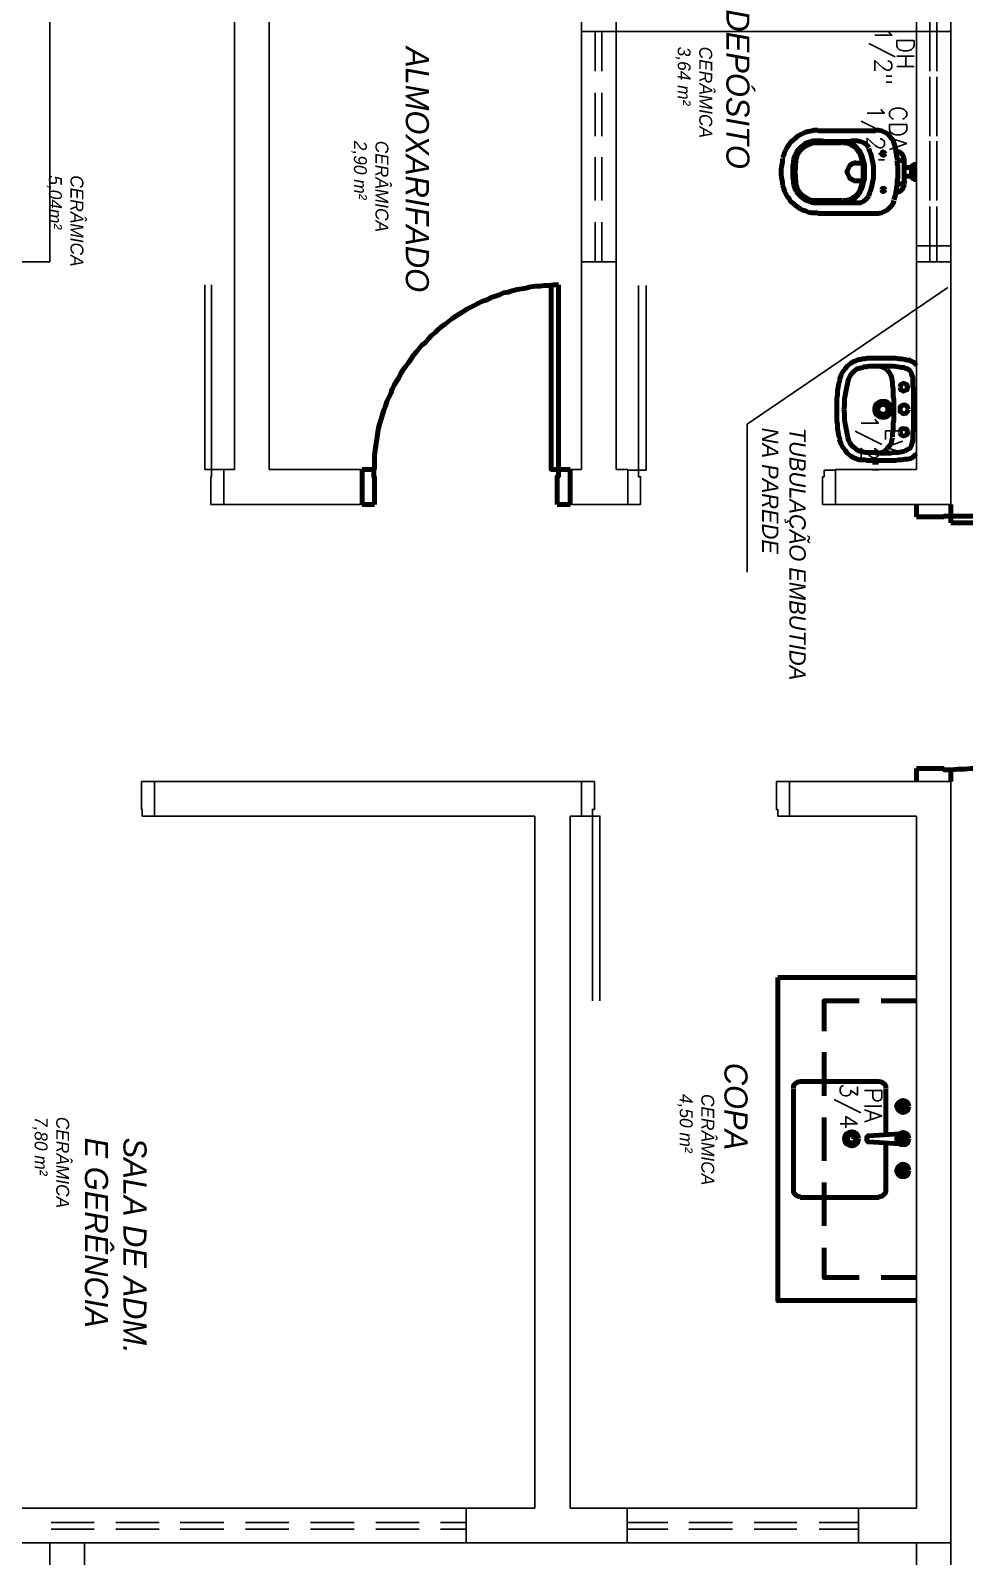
# Model space of a CAD drawing. Header units: millimetres. Extents: x 2273 to 2522, y 1034 to 1187.
# Drawn here: x 2410.67 to 2414.71, y 1168.56 to 1175.18 of the extents above; entities that cross this region are included whole.
import ezdxf

# ---------------------------------------------------------------- set-up
doc = ezdxf.new("R2010")
doc.units = ezdxf.units.MM
doc.layers.add('DIVERSOS', color=252, linetype='Continuous')
doc.layers.add('LAYER8', color=8, linetype='Continuous')
doc.layers.add('PAREDES', color=4, linetype='Continuous', lineweight=100)
doc.styles.add('Romans', font='romans.shx')
doc.styles.get("Standard").update_dxf_attribs({"font": 'arial.ttf'})

# ---------------------------------------------------------------- blocks, each defined once
blk = doc.blocks.new('L')
at = {"layer": 'PAREDES', "color": 0, "linetype": 'Continuous'}
for points in [[(72.9505, 163.4392), (72.9505, 163.4186), (72.9534, 163.398), (72.9534, 163.3775), (72.9564, 163.3598), (72.9564, 163.3392), (72.9593, 163.3186), (72.9652, 163.298), (72.9681, 163.2804), (72.9711, 163.2598), (72.977, 163.2392), (72.9828, 163.2216), (72.9858, 163.201), (72.9946, 163.1833), (73.0005, 163.1657), (73.0064, 163.148), (73.0152, 163.1304), (73.0211, 163.1098), (73.0299, 163.0922), (73.0387, 163.0775), (73.0475, 163.0598), (73.0564, 163.0422), (73.0681, 163.0245), (73.077, 163.0098), (73.0887, 162.9922), (73.0975, 162.9775), (73.1093, 162.9627), (73.1211, 162.948), (73.1328, 162.9304), (73.1475, 162.9157), (73.1593, 162.9039), (73.1711, 162.8892), (73.1858, 162.8745), (73.2005, 162.8627), (73.2123, 162.848), (73.227, 162.8363), (73.2417, 162.8245), (73.2564, 162.8098), (73.2711, 162.801), (73.2887, 162.7892), (73.3034, 162.7775), (73.3211, 162.7657), (73.3358, 162.7569), (73.3534, 162.748), (73.3711, 162.7363), (73.3858, 162.7275), (73.4034, 162.7186), (73.4211, 162.7127), (73.4387, 162.7039), (73.4564, 162.6951), (73.477, 162.6892), (73.4946, 162.6833), (73.5123, 162.6775), (73.5328, 162.6716), (73.5505, 162.6657), (73.5711, 162.6598), (73.5887, 162.6569), (73.6093, 162.6539), (73.6299, 162.651), (73.6475, 162.648), (73.6681, 162.6451), (73.6887, 162.6422), (73.7093, 162.6422), (73.7299, 162.6422), (73.7505, 162.6422)], [(73.9034, 163.4333), (73.7828, 163.4333), (73.7828, 163.4392), (73.7505, 163.4392), (73.7505, 163.4069), (72.9505, 163.4069)], [(73.7505, 163.4392), (72.9505, 163.4392)], [(73.7505, 163.4892), (73.7505, 163.4392)], [(73.7505, 163.4892), (73.9034, 163.4892)], [(73.9034, 163.4892), (73.9034, 163.4333)], [(73.9034, 162.6422), (73.7828, 162.6422), (73.7828, 162.6392), (73.7505, 162.6392)], [(73.7505, 162.5892), (73.7505, 162.6392)], [(73.9034, 162.5892), (73.9034, 162.6422)], [(73.7505, 162.5892), (73.9034, 162.5892)]]:
    blk.add_lwpolyline(points, dxfattribs=at)
blk = doc.blocks.new('MMM')
at = {"layer": 'PAREDES', "color": 0, "linetype": 'Continuous'}
for points in [[(77.3534, 164.9892), (77.3534, 164.3892), (75.9534, 164.3892)], [(75.9534, 164.3892), (75.9534, 164.9892)], [(76.0534, 164.9892), (76.0534, 164.8363)], [(76.5123, 164.9569), (76.5005, 164.9539), (76.4946, 164.951), (76.4887, 164.9422), (76.4858, 164.9304), (76.4887, 164.9216), (76.4946, 164.9127), (76.5005, 164.9069), (76.5123, 164.9039), (76.5211, 164.9069), (76.5299, 164.9127), (76.5358, 164.9216), (76.5387, 164.9304), (76.5358, 164.9422), (76.5299, 164.951), (76.5211, 164.9539), (76.5123, 164.9569)], [(76.4975, 164.9069), (76.5034, 164.9186), (76.5064, 164.9304), (76.5034, 164.9422), (76.4975, 164.9539)], [(76.527, 164.9539), (76.5211, 164.9422), (76.5181, 164.9304), (76.5211, 164.9186), (76.527, 164.9069)], [(76.6505, 164.9569), (76.6417, 164.9539), (76.6328, 164.951), (76.627, 164.9422), (76.624, 164.9304), (76.627, 164.9216), (76.6328, 164.9127), (76.6417, 164.9069), (76.6505, 164.9039), (76.6623, 164.9069), (76.6711, 164.9127), (76.677, 164.9216), (76.677, 164.9304), (76.677, 164.9422), (76.6711, 164.951), (76.6623, 164.9539), (76.6505, 164.9569)], [(76.6358, 164.9069), (76.6417, 164.9186), (76.6446, 164.9304), (76.6417, 164.9422), (76.6358, 164.9539)], [(76.6652, 164.9539), (76.6593, 164.9422), (76.6564, 164.9304), (76.6593, 164.9186), (76.6652, 164.9069)], [(76.7887, 164.9569), (76.7799, 164.9539), (76.7711, 164.951), (76.7652, 164.9422), (76.7623, 164.9304), (76.7652, 164.9216), (76.7711, 164.9127), (76.7799, 164.9069), (76.7887, 164.9039), (76.8005, 164.9069), (76.8093, 164.9127), (76.8152, 164.9216), (76.8152, 164.9304), (76.8152, 164.9422), (76.8093, 164.951), (76.8005, 164.9539), (76.7887, 164.9569)], [(76.777, 164.9069), (76.7828, 164.9186), (76.7828, 164.9304), (76.7828, 164.9422), (76.777, 164.9539)], [(76.8034, 164.9539), (76.7975, 164.9422), (76.7946, 164.9304), (76.7975, 164.9186), (76.8034, 164.9069)], [(77.2534, 164.8363), (77.2534, 164.9892)], [(76.6299, 164.9157), (76.6387, 164.7833)], [(76.674, 164.9157), (76.6652, 164.7833)], [(76.674, 164.9186), (76.674, 164.9186)], [(76.4328, 164.8569), (76.4211, 164.8569), (76.4123, 164.848), (76.4064, 164.8392), (76.4034, 164.8275)], [(76.4034, 164.4863), (76.4034, 164.8275)], [(76.4358, 164.8569), (76.6328, 164.8569)], [(76.6711, 164.8569), (76.874, 164.8569)], [(76.9034, 164.8275), (76.9005, 164.8392), (76.8946, 164.848), (76.8828, 164.8569), (76.8711, 164.8569)], [(76.9064, 164.4863), (76.9064, 164.8275)], [(76.6387, 164.7863), (76.6387, 164.7804), (76.6446, 164.7745), (76.6534, 164.7745), (76.6593, 164.7745), (76.6652, 164.7804), (76.6652, 164.7863)], [(76.0534, 164.7422), (76.0534, 164.5892), (76.1858, 164.5892)], [(76.6505, 164.7392), (76.6387, 164.7363), (76.6299, 164.7304), (76.624, 164.7216), (76.6211, 164.7098), (76.624, 164.698), (76.6299, 164.6863), (76.6387, 164.6804), (76.6505, 164.6775), (76.6652, 164.6804), (76.674, 164.6863), (76.6799, 164.698), (76.6828, 164.7098), (76.6799, 164.7216), (76.674, 164.7304), (76.6652, 164.7363), (76.6505, 164.7392)], [(76.6505, 164.7275), (76.6446, 164.7245), (76.6387, 164.7216), (76.6358, 164.7157), (76.6328, 164.7098), (76.6358, 164.701), (76.6387, 164.6951), (76.6446, 164.6922), (76.6505, 164.6892), (76.6593, 164.6922), (76.6652, 164.6951), (76.6681, 164.701), (76.6711, 164.7098), (76.6681, 164.7157), (76.6652, 164.7216), (76.6593, 164.7245), (76.6505, 164.7275)], [(77.124, 164.5892), (77.2534, 164.5892), (77.2534, 164.7422)], [(76.277, 164.5892), (76.4652, 164.5892)], [(76.5593, 164.5892), (76.7475, 164.5892)], [(76.8417, 164.5892), (77.0299, 164.5892)], [(76.4034, 164.4863), (76.4064, 164.4745), (76.4123, 164.4657), (76.4211, 164.4569), (76.4328, 164.4569)], [(76.8711, 164.4569), (76.8828, 164.4569), (76.8946, 164.4657), (76.9005, 164.4745), (76.9034, 164.4863)], [(76.4358, 164.4569), (76.874, 164.4569)]]:
    blk.add_lwpolyline(points, dxfattribs=at)
blk = doc.blocks.new('GHJ')
at = {"layer": 'PAREDES', "color": 0, "linetype": 'Continuous'}
for points in [[(75.0534, 165.1422), (75.0505, 165.1686), (75.0505, 165.198), (75.0475, 165.2245), (75.0475, 165.2539), (75.0446, 165.2804), (75.0387, 165.3069), (75.0358, 165.3363), (75.0299, 165.3627), (75.024, 165.3892), (75.0181, 165.4157), (75.0093, 165.4422), (75.0034, 165.4686), (74.9946, 165.4922), (74.9858, 165.5186), (74.977, 165.5451), (74.9652, 165.5686), (74.9534, 165.5922), (74.9446, 165.6186), (74.9328, 165.6422), (74.9181, 165.6657), (74.9064, 165.6892), (74.8917, 165.7098), (74.8799, 165.7333), (74.8652, 165.7569), (74.8475, 165.7775), (74.8328, 165.798), (74.8181, 165.8186), (74.8005, 165.8392), (74.7828, 165.8598), (74.7652, 165.8804), (74.7475, 165.901), (74.7299, 165.9186), (74.7123, 165.9363), (74.6917, 165.9539), (74.6711, 165.9716), (74.6505, 165.9892), (74.6299, 166.0069), (74.6093, 166.0216), (74.5887, 166.0392), (74.5681, 166.0539), (74.5446, 166.0686), (74.5211, 166.0804), (74.5005, 166.0951), (74.477, 166.1069), (74.4534, 166.1216), (74.4299, 166.1333), (74.4034, 166.1422), (74.3799, 166.1539), (74.3564, 166.1657), (74.3299, 166.1745), (74.3034, 166.1833), (74.2799, 166.1922), (74.2534, 166.198), (74.227, 166.2069), (74.2005, 166.2127), (74.174, 166.2186), (74.1475, 166.2245), (74.1181, 166.2275), (74.0917, 166.2333), (74.0652, 166.2363), (74.0358, 166.2363), (74.0093, 166.2392), (73.9799, 166.2392), (73.9505, 166.2422)], [(73.9828, 165.1392), (73.9534, 165.1392), (73.9534, 166.2392)], [(73.9828, 165.1392), (73.9828, 166.2392)], [(73.9564, 165.1098), (73.9534, 165.1098), (73.9534, 165.1392), (73.9034, 165.1392)], [(73.9564, 164.9892), (73.9564, 165.1098)], [(75.1034, 165.1392), (75.0534, 165.1392), (75.0534, 165.1098), (75.0475, 165.1098)], [(75.0475, 164.9892), (75.0475, 165.1098)], [(73.9034, 164.9892), (73.9564, 164.9892)], [(75.1034, 164.9892), (75.0475, 164.9892)]]:
    blk.add_lwpolyline(points, dxfattribs=at)
blk = doc.blocks.new('TR')
at = {"layer": 'PAREDES', "color": 0, "linetype": 'Continuous'}
for points in [[(73.277, 164.9657), (73.277, 164.951), (73.274, 164.9392), (73.2711, 164.9245), (73.2711, 164.9127), (73.2681, 164.898), (73.2681, 164.8863), (73.2681, 164.8716), (73.2681, 164.8598), (73.2681, 164.8451), (73.2681, 164.8304), (73.2681, 164.8186), (73.2681, 164.8039), (73.2681, 164.7922), (73.2681, 164.7775), (73.2711, 164.7657), (73.2711, 164.751)], [(73.3005, 164.9892), (73.2917, 164.9833), (73.2858, 164.9775), (73.2828, 164.9716), (73.2799, 164.9627)], [(73.3475, 164.9716), (73.3358, 164.9686), (73.324, 164.9627), (73.3152, 164.951), (73.3123, 164.9392)], [(73.4917, 164.9775), (73.4799, 164.9775), (73.4711, 164.9775), (73.4623, 164.9775), (73.4534, 164.9775), (73.4446, 164.9775), (73.4358, 164.9775), (73.427, 164.9775), (73.4181, 164.9775), (73.4093, 164.9775), (73.4005, 164.9775), (73.3917, 164.9745), (73.3828, 164.9745), (73.374, 164.9745), (73.3623, 164.9745), (73.3534, 164.9745), (73.3446, 164.9716)], [(73.3946, 164.9186), (73.4064, 164.9216), (73.4123, 164.9333), (73.4064, 164.948), (73.3946, 164.951), (73.3828, 164.948), (73.377, 164.9333), (73.3828, 164.9216), (73.3946, 164.9186)], [(73.4917, 164.9539), (73.4799, 164.951), (73.474, 164.9451), (73.4711, 164.9363), (73.474, 164.9275), (73.4799, 164.9186), (73.4917, 164.9186)], [(73.6358, 164.9716), (73.627, 164.9745), (73.6181, 164.9745), (73.6064, 164.9745), (73.5975, 164.9745), (73.5887, 164.9745), (73.5799, 164.9775), (73.5711, 164.9775), (73.5623, 164.9775), (73.5534, 164.9775), (73.5446, 164.9775), (73.5358, 164.9775), (73.527, 164.9775), (73.5181, 164.9775), (73.5093, 164.9775), (73.5005, 164.9775), (73.4917, 164.9775)], [(73.4917, 164.9186), (73.5005, 164.9186), (73.5064, 164.9275), (73.5093, 164.9363), (73.5064, 164.9451), (73.5005, 164.951), (73.4917, 164.9539)], [(73.5917, 164.9186), (73.6005, 164.9216), (73.6064, 164.9333), (73.6005, 164.948), (73.5917, 164.951), (73.577, 164.948), (73.574, 164.9333), (73.577, 164.9216), (73.5917, 164.9186)], [(73.6711, 164.9392), (73.6652, 164.951), (73.6593, 164.9627), (73.6475, 164.9686), (73.6358, 164.9716)], [(73.7034, 164.9627), (73.7005, 164.9716), (73.6946, 164.9775), (73.6887, 164.9833), (73.6828, 164.9892)], [(73.7093, 164.751), (73.7093, 164.7657), (73.7123, 164.7775), (73.7123, 164.7922), (73.7123, 164.8039), (73.7123, 164.8186), (73.7123, 164.8304), (73.7123, 164.8451), (73.7123, 164.8598), (73.7123, 164.8716), (73.7123, 164.8863), (73.7123, 164.898), (73.7093, 164.9127), (73.7093, 164.9245), (73.7064, 164.9392), (73.7064, 164.951), (73.7034, 164.9657)], [(73.3093, 164.9392), (73.3093, 164.9245), (73.3064, 164.9098), (73.3034, 164.8922), (73.3034, 164.8775), (73.3034, 164.8627), (73.3034, 164.8451), (73.3034, 164.8304), (73.3034, 164.8157)], [(73.3711, 164.8863), (73.3564, 164.8833), (73.3446, 164.8804), (73.3299, 164.8716), (73.3211, 164.8627)], [(73.4917, 164.8922), (73.477, 164.8922), (73.4623, 164.8922), (73.4475, 164.8922), (73.4328, 164.8892), (73.4181, 164.8892), (73.4034, 164.8892), (73.3858, 164.8863), (73.3711, 164.8863)], [(73.4917, 164.8804), (73.4799, 164.8775), (73.474, 164.8745), (73.4652, 164.8686), (73.4593, 164.8627), (73.4564, 164.8539), (73.4564, 164.8451), (73.4564, 164.8363), (73.4593, 164.8275), (73.4652, 164.8186), (73.474, 164.8127), (73.4799, 164.8098), (73.4917, 164.8098)], [(73.6093, 164.8863), (73.5946, 164.8863), (73.5799, 164.8892), (73.5652, 164.8892), (73.5505, 164.8892), (73.5358, 164.8922), (73.5211, 164.8922), (73.5064, 164.8922), (73.4917, 164.8922)], [(73.4917, 164.8098), (73.5005, 164.8098), (73.5064, 164.8127), (73.5152, 164.8186), (73.5211, 164.8275), (73.524, 164.8363), (73.524, 164.8451), (73.524, 164.8539), (73.5211, 164.8627), (73.5152, 164.8686), (73.5064, 164.8745), (73.5005, 164.8775), (73.4917, 164.8804)], [(73.6593, 164.8627), (73.6505, 164.8716), (73.6387, 164.8804), (73.624, 164.8833), (73.6123, 164.8863)], [(73.677, 164.8127), (73.6799, 164.8304), (73.6799, 164.8451), (73.6799, 164.8598), (73.6799, 164.8775), (73.677, 164.8922), (73.677, 164.9098), (73.674, 164.9245), (73.6711, 164.9392)], [(73.3181, 164.8627), (73.3123, 164.851), (73.3064, 164.8392), (73.3034, 164.8275), (73.3034, 164.8127)], [(73.4917, 164.8657), (73.4828, 164.8657), (73.474, 164.8598), (73.4711, 164.8539), (73.4681, 164.8451), (73.4711, 164.8363), (73.474, 164.8275), (73.4828, 164.8245), (73.4917, 164.8216)], [(73.4917, 164.8216), (73.4975, 164.8245), (73.5064, 164.8275), (73.5093, 164.8363), (73.5123, 164.8451), (73.5093, 164.8539), (73.5064, 164.8598), (73.4975, 164.8657), (73.4917, 164.8657)], [(73.6799, 164.8127), (73.6799, 164.8275), (73.677, 164.8392), (73.6711, 164.851), (73.6623, 164.8627)], [(73.274, 164.751), (73.274, 164.7422), (73.277, 164.7333), (73.2799, 164.7275), (73.2828, 164.7186), (73.2917, 164.7039), (73.3034, 164.6892), (73.3152, 164.6804), (73.3299, 164.6686), (73.3387, 164.6657), (73.3446, 164.6627), (73.3534, 164.6598), (73.3623, 164.6569)], [(73.3034, 164.8127), (73.3034, 164.798), (73.3034, 164.7833), (73.3064, 164.7716), (73.3064, 164.7569)], [(73.3093, 164.7569), (73.3123, 164.7451), (73.3152, 164.7333), (73.3211, 164.7245), (73.3299, 164.7157), (73.3387, 164.7069), (73.3475, 164.701), (73.3593, 164.6951), (73.3711, 164.6922)], [(73.6123, 164.6922), (73.624, 164.6951), (73.6358, 164.701), (73.6446, 164.7069), (73.6534, 164.7157), (73.6593, 164.7245), (73.6681, 164.7333), (73.6711, 164.7451), (73.674, 164.7569)], [(73.6211, 164.6569), (73.6299, 164.6598), (73.6387, 164.6627), (73.6446, 164.6657), (73.6534, 164.6686), (73.6681, 164.6804), (73.6799, 164.6892), (73.6917, 164.7039), (73.7005, 164.7186), (73.7034, 164.7275), (73.7064, 164.7333), (73.7093, 164.7422), (73.7093, 164.751)], [(73.674, 164.7569), (73.677, 164.7686), (73.677, 164.7833), (73.677, 164.798), (73.677, 164.8127)], [(73.3711, 164.6922), (73.3858, 164.6892), (73.4005, 164.6863), (73.4152, 164.6833), (73.4299, 164.6804), (73.4446, 164.6775), (73.4623, 164.6775), (73.477, 164.6775), (73.4917, 164.6745)], [(73.4917, 164.6745), (73.5064, 164.6775), (73.5211, 164.6775), (73.5358, 164.6775), (73.5534, 164.6804), (73.5681, 164.6833), (73.5828, 164.6863), (73.5975, 164.6892), (73.6123, 164.6922)], [(73.3623, 164.6598), (73.377, 164.6539), (73.3946, 164.651), (73.4093, 164.648), (73.427, 164.648), (73.4417, 164.6451), (73.4593, 164.6451), (73.474, 164.6451), (73.4917, 164.6451)], [(73.4917, 164.6451), (73.5093, 164.6451), (73.524, 164.6451), (73.5417, 164.6451), (73.5564, 164.648), (73.574, 164.648), (73.5887, 164.651), (73.6064, 164.6539), (73.6211, 164.6598)]]:
    blk.add_lwpolyline(points, dxfattribs=at)
blk = doc.blocks.new('PIO')
at = {"layer": 'PAREDES', "color": 0, "linetype": 'Continuous'}
for points in [[(316.0633, 178.0539), (316.0633, 178.0657)], [(316.0633, 178.0569), (316.128, 178.0569)], [(316.0633, 178.0569), (316.0663, 178.0481), (316.0721, 178.0481)], [(316.0751, 178.0157), (316.0751, 178.0451), (316.1163, 178.0451)], [(316.1133, 178.0157), (316.1133, 178.0451)], [(316.1163, 178.0481), (316.1221, 178.0481), (316.1251, 178.0569)], [(316.128, 178.0539), (316.128, 178.0657)], [(316.0427, 177.9833), (316.0339, 177.9833), (316.0251, 177.9804), (316.0163, 177.9804), (316.0074, 177.9775), (315.9986, 177.9775), (315.9868, 177.9745), (315.978, 177.9716), (315.9692, 177.9686)], [(316.0427, 178.0128), (316.028, 178.0098), (316.0163, 178.0039), (316.0074, 177.9922), (316.0015, 177.9775)], [(316.1486, 178.0128), (316.0427, 178.0128)], [(316.0545, 178.0157), (316.0486, 178.0128), (316.0457, 178.0039)], [(316.0457, 177.9833), (316.0457, 178.0039)], [(316.1457, 177.9833), (316.131, 177.9833), (316.1192, 177.9863), (316.1074, 177.9863), (316.0957, 177.9863), (316.081, 177.9863), (316.0692, 177.9863), (316.0574, 177.9833), (316.0457, 177.9833)], [(316.1457, 178.0039), (316.1427, 178.0128), (316.1339, 178.0157)], [(316.2163, 177.9686), (316.2074, 177.9716), (316.1986, 177.9745), (316.1898, 177.9775), (316.181, 177.9775), (316.1721, 177.9804), (316.1633, 177.9804), (316.1515, 177.9833), (316.1427, 177.9833)], [(316.1457, 178.0039), (316.1457, 177.9833)], [(316.1868, 177.9775), (316.181, 177.9922), (316.1721, 178.0039), (316.1604, 178.0098), (316.1486, 178.0128)], [(315.9721, 177.9686), (315.9574, 177.9657), (315.9486, 177.9569), (315.9368, 177.9481), (315.928, 177.9392), (315.9221, 177.9275), (315.9163, 177.9157), (315.9133, 177.901), (315.9133, 177.8892)], [(316.0163, 177.9304), (316.0104, 177.9275), (316.0074, 177.9216), (316.0104, 177.9186), (316.0163, 177.9157)], [(316.0163, 177.9157), (316.0221, 177.9186), (316.0221, 177.9216), (316.0221, 177.9275), (316.0163, 177.9304)], [(316.1721, 177.9304), (316.1663, 177.9275), (316.1663, 177.9216), (316.1663, 177.9186), (316.1721, 177.9157)], [(316.1721, 177.9157), (316.178, 177.9186), (316.181, 177.9216), (316.178, 177.9275), (316.1721, 177.9304)], [(316.2751, 177.8892), (316.2751, 177.901), (316.2721, 177.9157), (316.2663, 177.9275), (316.2604, 177.9392), (316.2515, 177.9481), (316.2427, 177.9569), (316.231, 177.9657), (316.2192, 177.9686)], [(315.9163, 177.6392), (315.9163, 177.8892)], [(315.9898, 177.8598), (315.978, 177.851), (315.9692, 177.8392), (315.9633, 177.8245), (315.9604, 177.8098)], [(316.0957, 177.8804), (316.081, 177.8804), (316.0692, 177.8804), (316.0545, 177.8775), (316.0427, 177.8745), (316.028, 177.8716), (316.0163, 177.8686), (316.0045, 177.8628), (315.9927, 177.8598)], [(316.1986, 177.8598), (316.1868, 177.8628), (316.1721, 177.8686), (316.1604, 177.8716), (316.1486, 177.8745), (316.1339, 177.8775), (316.1221, 177.8804), (316.1074, 177.8804), (316.0957, 177.8804)], [(316.228, 177.8098), (316.228, 177.8245), (316.2221, 177.8392), (316.2104, 177.851), (316.1986, 177.8598)], [(316.2751, 177.8892), (316.2751, 177.6392)], [(315.9604, 177.6363), (315.9604, 177.6481), (315.9604, 177.6569), (315.9633, 177.6686), (315.9633, 177.6804), (315.9633, 177.6892), (315.9633, 177.701), (315.9633, 177.7128), (315.9633, 177.7216), (315.9633, 177.7333), (315.9633, 177.7451), (315.9633, 177.7539), (315.9633, 177.7657), (315.9633, 177.7775), (315.9604, 177.7863), (315.9604, 177.7981), (315.9604, 177.8098)], [(316.0163, 177.8275), (316.0045, 177.8216), (315.9957, 177.8128), (315.9839, 177.8039), (315.978, 177.7951), (315.9692, 177.7833), (315.9663, 177.7716), (315.9633, 177.7569), (315.9633, 177.7451)], [(316.0221, 177.8245), (316.0104, 177.8186), (316.0015, 177.8128), (315.9898, 177.8039), (315.9839, 177.7951), (315.978, 177.7833), (315.9721, 177.7716), (315.9692, 177.7598), (315.9692, 177.7481)], [(316.0957, 177.8422), (316.0839, 177.8422), (316.0751, 177.8422), (316.0633, 177.8422), (316.0545, 177.8392), (316.0457, 177.8363), (316.0339, 177.8333), (316.0251, 177.8304), (316.0163, 177.8275)], [(316.0574, 177.8333), (316.0398, 177.8304), (316.0221, 177.8245)], [(316.0545, 177.8069), (316.0574, 177.7981), (316.0574, 177.7922), (316.0663, 177.7775), (316.078, 177.7716), (316.0868, 177.7686), (316.0957, 177.7657), (316.1015, 177.7686), (316.1104, 177.7716), (316.1221, 177.7775), (316.131, 177.7922), (316.1339, 177.7981), (316.1339, 177.8069)], [(316.0957, 177.8363), (316.0839, 177.8363), (316.0751, 177.8363), (316.0663, 177.8363), (316.0574, 177.8333)], [(316.0574, 177.8039), (316.0574, 177.8333)], [(316.1721, 177.8275), (316.1633, 177.8304), (316.1545, 177.8333), (316.1427, 177.8363), (316.1339, 177.8392), (316.1251, 177.8422), (316.1133, 177.8422), (316.1045, 177.8422), (316.0957, 177.8422)], [(316.1339, 177.8333), (316.1221, 177.8363), (316.1133, 177.8363), (316.1045, 177.8363), (316.0957, 177.8363)], [(316.1339, 177.8333), (316.1339, 177.8039)], [(316.1663, 177.8245), (316.1486, 177.8304), (316.1339, 177.8333)], [(316.2192, 177.7481), (316.2192, 177.7598), (316.2163, 177.7716), (316.2133, 177.7833), (316.2045, 177.7951), (316.1986, 177.8039), (316.1898, 177.8128), (316.178, 177.8186), (316.1663, 177.8245)], [(316.228, 177.7451), (316.2251, 177.7569), (316.2221, 177.7716), (316.2192, 177.7833), (316.2133, 177.7951), (316.2045, 177.8039), (316.1957, 177.8128), (316.1839, 177.8216), (316.1721, 177.8275)], [(316.228, 177.8098), (316.228, 177.7981), (316.228, 177.7863), (316.228, 177.7775), (316.228, 177.7657), (316.228, 177.7539), (316.228, 177.7451), (316.228, 177.7333), (316.228, 177.7216), (316.228, 177.7128), (316.228, 177.701), (316.228, 177.6892), (316.228, 177.6804), (316.228, 177.6686), (316.228, 177.6569), (316.228, 177.6481), (316.228, 177.6363)], [(315.9692, 177.6363), (315.9692, 177.651), (315.9692, 177.6628), (315.9692, 177.6775), (315.9692, 177.6922), (315.9692, 177.7039), (315.9692, 177.7186), (315.9692, 177.7333), (315.9692, 177.7451)], [(316.2192, 177.7451), (316.2192, 177.7333), (316.2192, 177.7186), (316.2192, 177.7039), (316.2192, 177.6922), (316.2192, 177.6775), (316.2192, 177.6628), (316.2192, 177.651), (316.2192, 177.6363)], [(315.9133, 177.6392), (315.9133, 177.6245), (315.9163, 177.6128), (315.9192, 177.5981), (315.9221, 177.5863), (315.928, 177.5745), (315.9339, 177.5628), (315.9398, 177.551), (315.9486, 177.5422), (315.9574, 177.5333), (315.9663, 177.5216), (315.9751, 177.5157), (315.9868, 177.5069), (315.9986, 177.501), (316.0104, 177.4951), (316.0221, 177.4922), (316.0339, 177.4863)], [(315.9604, 177.6363), (315.9604, 177.6275), (315.9604, 177.6186), (315.9633, 177.6098), (315.9663, 177.601), (315.9692, 177.5922), (315.9721, 177.5833), (315.978, 177.5775), (315.9839, 177.5686), (315.9898, 177.5628), (315.9957, 177.5569), (316.0015, 177.551), (316.0104, 177.5481), (316.0192, 177.5422), (316.0251, 177.5392), (316.0339, 177.5363), (316.0427, 177.5333)], [(315.9692, 177.6363), (315.9692, 177.6275), (315.9692, 177.6186), (315.9751, 177.6039), (315.981, 177.5892), (315.9898, 177.5745), (316.0015, 177.5628), (316.0133, 177.5539), (316.028, 177.5481), (316.0368, 177.5451), (316.0457, 177.5422)], [(316.1427, 177.5422), (316.1515, 177.5451), (316.1604, 177.5481), (316.1751, 177.5539), (316.1868, 177.5628), (316.1986, 177.5745), (316.2074, 177.5892), (316.2163, 177.6039), (316.2192, 177.6186), (316.2192, 177.6275), (316.2192, 177.6363)], [(316.1457, 177.5333), (316.1545, 177.5363), (316.1633, 177.5392), (316.1721, 177.5422), (316.178, 177.5481), (316.1868, 177.551), (316.1927, 177.5569), (316.1986, 177.5628), (316.2045, 177.5686), (316.2104, 177.5775), (316.2163, 177.5833), (316.2192, 177.5922), (316.2221, 177.601), (316.2251, 177.6098), (316.228, 177.6186), (316.228, 177.6275), (316.228, 177.6363)], [(316.1515, 177.4863), (316.1663, 177.4922), (316.178, 177.4951), (316.1898, 177.501), (316.2015, 177.5069), (316.2104, 177.5157), (316.2221, 177.5216), (316.231, 177.5333), (316.2398, 177.5422), (316.2457, 177.551), (316.2545, 177.5628), (316.2604, 177.5745), (316.2633, 177.5863), (316.2692, 177.5981), (316.2721, 177.6128), (316.2721, 177.6245), (316.2721, 177.6392)], [(316.0427, 177.5333), (316.0574, 177.5333), (316.0692, 177.5304), (316.081, 177.5304), (316.0957, 177.5304)], [(316.0457, 177.5451), (316.0574, 177.5422), (316.0692, 177.5422), (316.081, 177.5422), (316.0957, 177.5392)], [(316.0957, 177.5392), (316.1074, 177.5422), (316.1192, 177.5422), (316.131, 177.5422), (316.1427, 177.5451)], [(316.0957, 177.5304), (316.1074, 177.5304), (316.1192, 177.5304), (316.1339, 177.5333), (316.1457, 177.5333)], [(316.0368, 177.4863), (316.0515, 177.4863), (316.0663, 177.4833), (316.081, 177.4804), (316.0957, 177.4804), (316.1104, 177.4804), (316.1251, 177.4833), (316.1398, 177.4863), (316.1515, 177.4863)]]:
    blk.add_lwpolyline(points, dxfattribs=at)

msp = doc.modelspace()

# ---------------------------------------------------------------- linework, layer by layer
at = {"layer": 'LAYER8', "linetype": 'ByBlock'}
for p, q in [((2413.2048, 1175.1713), (2413.0548, 1175.1713)), ((2413.2048, 1174.1743), (2413.0548, 1174.1743))]:
    msp.add_line(p, q, dxfattribs=at)
at = {"layer": 'LAYER8', "color": 0, "linetype": 'ByBlock'}
for p, q in [((2414.6548, 1175.1713), (2414.5048, 1175.1713)), ((2414.6548, 1174.1743), (2414.5048, 1174.1743)), ((2412.5548, 1168.6213), (2412.5548, 1168.7713))]:
    msp.add_line(p, q, dxfattribs=at)
at = {"layer": 'LAYER8', "linetype": 'Continuous'}
for p, q in [((2414.6548, 1174.2434), (2414.5048, 1174.2434)), ((2413.2548, 1173.2743), (2413.2548, 1173.1213)), ((2414.1548, 1173.2743), (2414.1548, 1173.1213))]:
    msp.add_line(p, q, dxfattribs=at)
at = {"layer": 'LAYER8', "color": 0, "linetype": 'Continuous'}
for p, q in [((2413.7713, 1173.4699), (2414.6418, 1174.0629)), ((2413.7713, 1172.8289), (2413.7713, 1173.4699))]:
    msp.add_line(p, q, dxfattribs=at)
at = {"layer": 'LAYER8', "linetype": 'Continuous'}
for points in [[(2414.6548, 1177.0243), (2414.6548, 1173.1213)], [(2411.5519, 1173.2743), (2411.5519, 1176.8743)], [(2413.2048, 1173.2743), (2413.2048, 1176.0743)], [(2414.5048, 1176.0743), (2414.5048, 1173.2743)], [(2411.7019, 1173.2743), (2411.7019, 1175.4243)], [(2413.0548, 1173.2743), (2413.0548, 1175.4243)], [(2414.5637, 1175.2404), (2414.5637, 1175.0699)], [(2414.5931, 1175.2404), (2414.5931, 1175.0699)], [(2414.5637, 1174.9757), (2414.5637, 1174.7875)], [(2414.5931, 1174.9757), (2414.5931, 1174.7875)], [(2414.5637, 1174.6963), (2414.5637, 1174.5081)], [(2414.5931, 1174.6963), (2414.5931, 1174.5081)], [(2414.5637, 1174.414), (2414.5637, 1174.2434)], [(2414.5931, 1174.414), (2414.5931, 1174.2434)], [(2411.449, 1173.1213), (2411.449, 1173.2419), (2411.4519, 1173.2419), (2411.4519, 1173.2743), (2411.4225, 1173.2743), (2411.4225, 1174.0743)], [(2411.4519, 1173.2743), (2411.4519, 1174.0743)], [(2412.949, 1173.1213), (2412.949, 1173.2419), (2412.9548, 1173.2419), (2412.9548, 1173.2743), (2412.9225, 1173.2743), (2412.9225, 1174.0743)], [(2412.9548, 1173.2743), (2412.9548, 1174.0743)], [(2413.3107, 1173.1213), (2413.3107, 1173.2419), (2413.3019, 1173.2419), (2413.3019, 1173.2713), (2413.3342, 1173.2713), (2413.3342, 1174.0713)], [(2413.3019, 1173.2713), (2413.3019, 1174.0713)], [(2411.5048, 1173.2743), (2411.4519, 1173.2743)], [(2411.5519, 1173.2743), (2411.5048, 1173.2743)], [(2411.5048, 1173.2743), (2411.5048, 1173.1213)], [(2412.1048, 1173.2743), (2411.7019, 1173.2743)], [(2413.0048, 1173.2743), (2412.9548, 1173.2743)], [(2413.0548, 1173.2743), (2413.0048, 1173.2743)], [(2413.0048, 1173.2743), (2413.0048, 1173.1213)], [(2413.2548, 1173.2743), (2413.2048, 1173.2743)], [(2413.2548, 1173.2713), (2413.3019, 1173.2713)], [(2414.099, 1173.1213), (2414.099, 1173.2419), (2414.1048, 1173.2419), (2414.1048, 1173.2713)], [(2414.1548, 1173.2713), (2414.1048, 1173.2713)], [(2414.5048, 1173.2743), (2414.1548, 1173.2743)], [(2411.5048, 1173.1213), (2411.449, 1173.1213)], [(2412.1048, 1173.1213), (2411.5048, 1173.1213)], [(2413.0048, 1173.1213), (2412.949, 1173.1213)], [(2413.2548, 1173.1213), (2413.0048, 1173.1213)], [(2413.2548, 1173.1213), (2413.3107, 1173.1213)], [(2414.1548, 1173.1213), (2414.099, 1173.1213)], [(2414.6548, 1173.1213), (2414.1548, 1173.1213)], [(2411.2048, 1171.9213), (2411.149, 1171.9213)], [(2411.149, 1171.9213), (2411.149, 1171.8007), (2411.1519, 1171.8007), (2411.1519, 1171.7713)], [(2413.0548, 1171.9213), (2411.2048, 1171.9213)], [(2411.2048, 1171.7713), (2411.2048, 1171.9213)], [(2413.0548, 1171.7713), (2413.0548, 1171.9213)], [(2413.0548, 1171.9213), (2413.1107, 1171.9213)], [(2413.1107, 1171.9213), (2413.1107, 1171.8007), (2413.1019, 1171.8007), (2413.1019, 1171.7713), (2413.1342, 1171.7713), (2413.1342, 1170.9713)], [(2413.9548, 1171.9213), (2413.899, 1171.9213)], [(2413.899, 1171.9213), (2413.899, 1171.8007), (2413.9048, 1171.8007), (2413.9048, 1171.7713)], [(2414.6548, 1171.9213), (2413.9548, 1171.9213)], [(2413.9548, 1171.9213), (2413.9548, 1171.7713)], [(2414.6548, 1171.9213), (2414.6548, 1168.6213)], [(2411.2048, 1171.7713), (2411.1519, 1171.7713)], [(2412.8519, 1171.7713), (2411.2048, 1171.7713)], [(2412.8519, 1171.7713), (2412.8519, 1168.7713)], [(2413.0048, 1171.7713), (2413.0048, 1168.7713)], [(2413.0548, 1171.7713), (2413.0048, 1171.7713)], [(2413.0548, 1171.7713), (2413.1019, 1171.7713)], [(2413.1019, 1171.7713), (2413.1019, 1170.9713)], [(2413.9548, 1171.7713), (2413.9048, 1171.7713)], [(2414.5048, 1171.7713), (2413.9548, 1171.7713)], [(2414.5048, 1171.7713), (2414.5048, 1168.7713)], [(2412.8519, 1168.7713), (2410.2519, 1168.7713)], [(2414.5048, 1168.7713), (2413.0048, 1168.7713)], [(2414.6548, 1168.6213), (2410.1019, 1168.6213)], [(2410.7519, 1164.8684), (2410.7519, 1168.6213)], [(2410.9019, 1165.0184), (2410.9019, 1168.6213)], [(2414.5048, 1166.2684), (2414.5048, 1168.6213)], [(2414.6548, 1166.2684), (2414.6548, 1168.6213)]]:
    msp.add_lwpolyline(points, dxfattribs=at)
at = {"layer": 'LAYER8', "color": 0, "linetype": 'Continuous'}
for points in [[(2410.7519, 1176.8743), (2410.7519, 1174.1743)], [(2413.1137, 1175.0007), (2413.1137, 1175.1713)], [(2413.1431, 1175.0007), (2413.1431, 1175.1713)], [(2414.5048, 1175.1713), (2413.2048, 1175.1713)], [(2414.5637, 1175.0007), (2414.5637, 1175.1713)], [(2414.5931, 1175.0007), (2414.5931, 1175.1713)], [(2413.1137, 1174.7184), (2413.1137, 1174.9066)], [(2413.1431, 1174.7184), (2413.1431, 1174.9066)], [(2414.5637, 1174.7184), (2414.5637, 1174.9066)], [(2414.5931, 1174.7184), (2414.5931, 1174.9066)], [(2413.1137, 1174.439), (2413.1137, 1174.6272)], [(2413.1431, 1174.439), (2413.1431, 1174.6272)], [(2414.5637, 1174.439), (2414.5637, 1174.6272)], [(2414.5931, 1174.439), (2414.5931, 1174.6272)], [(2413.1137, 1174.1743), (2413.1137, 1174.3449)], [(2413.1431, 1174.1743), (2413.1431, 1174.3449)], [(2414.5637, 1174.1743), (2414.5637, 1174.3449)], [(2414.5931, 1174.1743), (2414.5931, 1174.3449)], [(2410.7519, 1174.1743), (2410.1519, 1174.1743)], [(2412.1048, 1173.2743), (2412.1548, 1173.2743)], [(2412.1048, 1173.2743), (2412.1048, 1173.1213)], [(2412.1578, 1173.1213), (2412.1578, 1173.2419), (2412.1548, 1173.2419), (2412.1548, 1173.2743)], [(2412.1048, 1173.1213), (2412.1578, 1173.1213)], [(2413.4284, 1168.6213), (2413.2519, 1168.6213), (2413.2519, 1168.7713), (2413.4284, 1168.7713)], [(2414.0842, 1168.7713), (2414.2548, 1168.7713), (2414.2548, 1168.6213)], [(2410.9431, 1168.7096), (2410.7578, 1168.7096)], [(2410.9431, 1168.6802), (2410.7578, 1168.6802)], [(2411.2254, 1168.7096), (2411.0372, 1168.7096)], [(2411.2254, 1168.6802), (2411.0372, 1168.6802)], [(2411.5048, 1168.7096), (2411.3166, 1168.7096)], [(2411.5048, 1168.6802), (2411.3166, 1168.6802)], [(2411.7872, 1168.7096), (2411.599, 1168.7096)], [(2411.7872, 1168.6802), (2411.599, 1168.6802)], [(2412.0695, 1168.7096), (2411.8813, 1168.7096)], [(2412.0695, 1168.6802), (2411.8813, 1168.6802)], [(2412.3519, 1168.7096), (2412.1637, 1168.7096)], [(2412.3519, 1168.6802), (2412.1637, 1168.6802)], [(2412.5548, 1168.7096), (2412.4431, 1168.7096)], [(2412.5548, 1168.6802), (2412.4431, 1168.6802)], [(2413.4284, 1168.7096), (2413.2519, 1168.7096)], [(2413.4284, 1168.6802), (2413.2519, 1168.6802)], [(2413.7078, 1168.7096), (2413.5195, 1168.7096)], [(2413.7078, 1168.6802), (2413.5195, 1168.6802)], [(2413.9872, 1168.7096), (2413.8019, 1168.7096)], [(2413.9872, 1168.6802), (2413.8019, 1168.6802)], [(2414.2548, 1168.7096), (2414.0842, 1168.7096)], [(2414.2548, 1168.6802), (2414.0842, 1168.6802)], [(2414.2548, 1168.6213), (2414.0842, 1168.6213)]]:
    msp.add_lwpolyline(points, dxfattribs=at)

# ---------------------------------------------------------------- block references
at = {"layer": 'DIVERSOS', "linetype": 'ByBlock', "rotation": 270}
msp.add_blockref('TR', (2249.5156, 1247.0248), dxfattribs=at)
at = {"layer": 'LAYER8', "linetype": 'ByBlock'}
for name, p, rotation in [('PIO', (2236.3271, 1490.5953), 270.0202295058526), ('MMM', (2249.5156, 1247.0248), 270)]:
    msp.add_blockref(name, p, dxfattribs=dict(at, rotation=rotation))
at = {"layer": 'LAYER8', "linetype": 'Continuous', "rotation": 270}
for name in ['L', 'GHJ']:
    msp.add_blockref(name, (2249.5156, 1247.0248), dxfattribs=at)

# ---------------------------------------------------------------- texts
at = {"color": 3, "style": 'Romans'}
for s, p in [('1/2"', (2414.3243, 1175.1909)), ('DH', (2414.4202, 1175.1456)), ('1/2"', (2414.2914, 1174.854)), ('CDA', (2414.3879, 1174.8498)), ('1/2"', (2414.2654, 1173.5105)), ('LV', (2414.3707, 1173.4546)), ('3/4"', (2414.1745, 1170.6139)), ('PIA', (2414.2807, 1170.5948))]:
    msp.add_text(s, height=0.075, rotation=270, dxfattribs=at).set_placement(p)
at = {"layer": 'LAYER8', "color": 0, "linetype": 'Continuous', "attachment_point": 1, "rotation": 270}
for s, insert, char_height, width in [('{\\fHarlow Solid Italic|b0|i0|c0|p82;DEPÓSITO}', (2413.782, 1175.2677), 0.1, 1.591519), ('{\\fHarlow Solid Italic|b0|i0|c0|p82;ALMOXARIFADO}', (2412.3934, 1175.1049), 0.1, 1.591519), ('{\\fHarlow Solid Italic|b0|i0|c0|p82;CERÂMICA\\P3,64 m²}', (2413.6205, 1175.106), 0.056045, 1.591519), ('{\\fHarlow Solid Italic|b0|i0|c0|p82;CERÂMICA\\P2,90 m²}', (2412.2181, 1174.6982), 0.056045, 1.591519), ('{\\fHarlow Solid Italic|b0|i0|c0|p82;TUBULAÇÃO EMBUTIDA \\PNA PAREDE }', (2414.0257, 1173.4547), 0.07081, 1.12696), ('{\\fHarlow Solid Italic|b0|i0|c0|p82;COPA}', (2413.7736, 1170.7023), 0.1, 1.591519), ('{\\fHarlow Solid Italic|b0|i0|c0|p82;CERÂMICA\\P4,50 m²}', (2413.6294, 1170.5671), 0.056045, 1.591519), ('{\\fHarlow Solid Italic|b0|i0|c0|p82;CERÂMICA\\P7,80 m²}', (2410.8353, 1170.4679), 0.056045, 1.591519), ('{\\fHarlow Solid Italic|b0|i0|c0|p82;SALA DE ADM. \\PE GERÊNCIA}', (2411.1705, 1170.378), 0.1, 1.591519)]:
    msp.add_mtext(s, dxfattribs=dict(at, insert=insert, char_height=char_height, width=width))
at = {"layer": 'PAREDES', "color": 0, "linetype": 'Continuous', "insert": (2410.8971, 1174.5488), "char_height": 0.056045, "width": 1.591519, "attachment_point": 1, "rotation": 270}
msp.add_mtext('{\\fHarlow Solid Italic|b0|i0|c0|p82;CERÂMICA\\P5,04m²}', dxfattribs=at)

doc.saveas('drawing.dxf')
